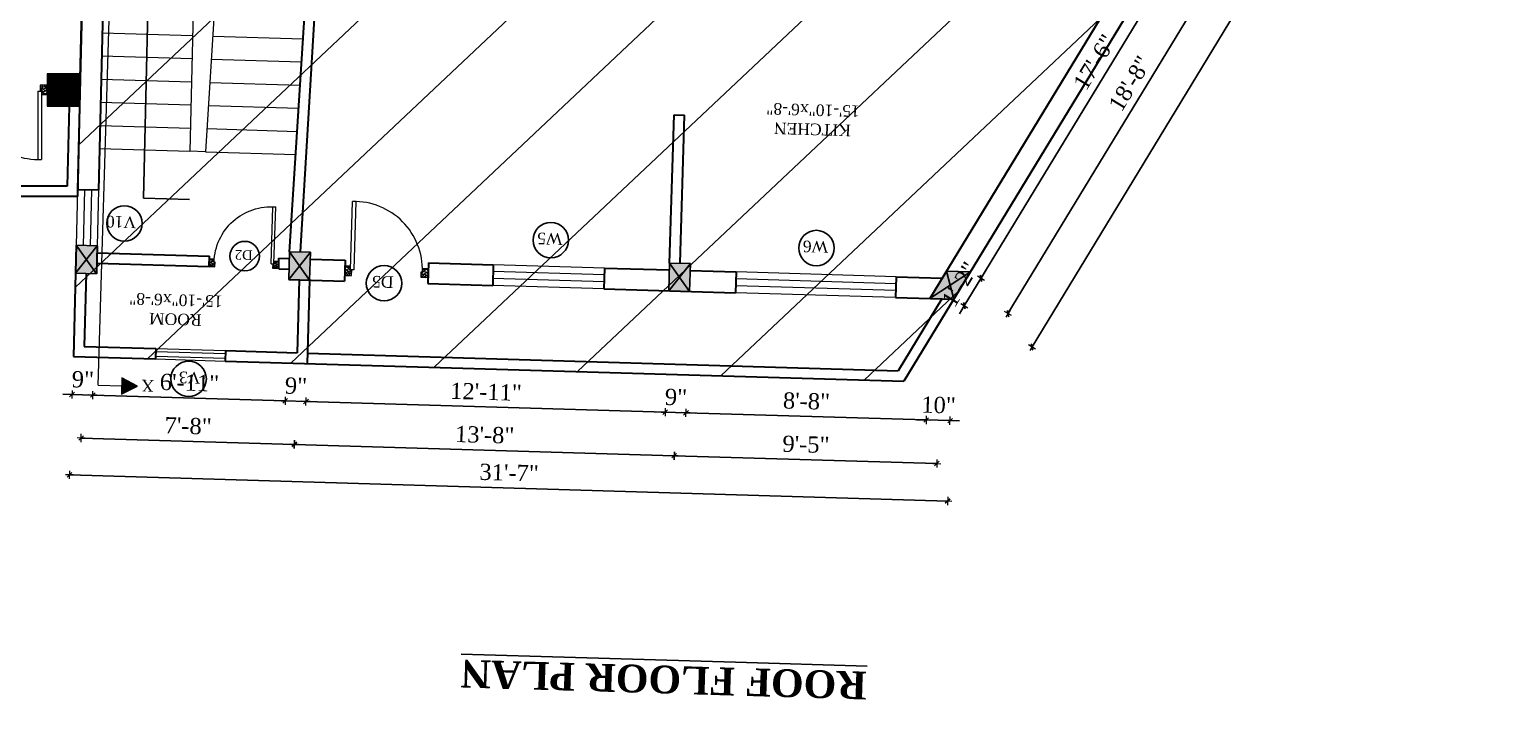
# Model space of a CAD drawing. Header units: inches. Extents: x 4069 to 291496, y -47643 to 12535.
# Drawn here: x 134144 to 134780, y -22723 to -22434 of the extents above; entities that cross this region are included whole.
import ezdxf

# ---------------------------------------------------------------- set-up
doc = ezdxf.new("R2010")
doc.units = ezdxf.units.IN
doc.header["$LTSCALE"] = 5
doc.header["$MEASUREMENT"] = 0
for name, color, linetype, lineweight in [('A-WALL', 7, 'Continuous', 9), ('Dimension', 7, 'Continuous', 18), ('DOOR', 62, 'Continuous', 0), ('Dw', 2, 'Continuous', 18), ('tefriş', 30, 'Continuous', 9)]:
    doc.layers.add(name, color=color, linetype=linetype, lineweight=lineweight)
doc.layers.add('dim line', color=7, linetype='Continuous', lineweight=15, true_color=0xfab2b2)
doc.layers.add('TEXT', color=6, linetype='Continuous')
doc.layers.add('WALL', color=7, linetype='Continuous')
doc.styles.add('ordinary', font='times.ttf')
doc.dimstyles.new('Copy of 96', dxfattribs={"dimtxt": 7, "dimasz": 4, "dimexe": 0.5, "dimexo": 0.5, "dimgap": 3, "dimtad": 1, "dimdec": 1, "dimzin": 11, "dimdsep": 46, "dimlunit": 4, "dimtxsty": 'ordinary', "dimblk": 'OBLIQUE', "dimcen": 0.09, "dimse1": 1, "dimse2": 1, "dimclrt": 6, "dimazin": 0, "dimtfac": 1, "dimtdec": 1, "dimtix": 1, "dimtmove": 2, "dimatfit": 3, "dimldrblk": 'leader', "dimfxl": 0.5, "dimfxlon": 1, "dimtolj": 1, "dimtzin": 0, "dimarcsym": 0})

# ---------------------------------------------------------------- blocks, each defined once
blk = doc.blocks.new('C1a')
at = {"color": 1, "ltscale": 5}
for p, q in [((18657.75, 4625.76), (18648.75, 4625.76)), ((18648.75, 4625.76), (18648.82, 4613.76)), ((18657.82, 4613.76), (18657.75, 4625.76)), ((18648.82, 4613.76), (18657.82, 4613.76))]:
    blk.add_line(p, q, dxfattribs=at)
blk = doc.blocks.new('c2a')
at = {"color": 1, "ltscale": 5}
for p, q in [((18091.63, 4625.76), (18084.82, 4613.76)), ((18101.98, 4625.76), (18091.63, 4625.76)), ((18095.17, 4613.76), (18101.98, 4625.76)), ((18084.82, 4613.76), (18095.17, 4613.76))]:
    blk.add_line(p, q, dxfattribs=at)
blk = doc.blocks.new('A$C27B36B59')
at = {"layer": 'DOOR'}
for p, q in [((0, 4), (0, 0)), ((2.5, 4), (0, 4)), ((0, 0), (3, 0)), ((2.5, 2.5), (2.5, 4)), ((3, 2.5), (2.5, 2.5)), ((3, 0), (3, 2.5))]:
    blk.add_line(p, q, dxfattribs=at)
for centre, radius, start, end in [((-1.4, -0.54), 4.75, 22.14107, 72.83803), ((1.34, 2.09), 1.64, 45.13802, 144.89476), ((2.21, 0.3), 2.49, 83.31492, 152.65798), ((0.13, 0.37), 2.05, 349.48753, 93.68048), ((1.96, -0.47), 2.01, 58.74475, 166.49498), ((-0.06, 0.32), 1.13, 343.54197, 86.94698), ((2.08, -0.4), 1.17, 38.28162, 160.15192)]:
    blk.add_arc(centre, radius, start, end, dxfattribs=at)
blk = doc.blocks.new('D2')
at = {"layer": 'DOOR'}
for p, q in [((74473.95, 24047.59), (74473.95, 24018.09)), ((74473.95, 24047.59), (74475.45, 24047.59)), ((74475.45, 24047.59), (74475.45, 24018.13))]:
    blk.add_line(p, q, dxfattribs=at)
blk.add_arc((74473.95, 24047.59), 29.5, 180, 272.9146, dxfattribs=at)
at = {"layer": 'DOOR', "xscale": -1, "rotation": 180}
blk.add_blockref('A$C27B36B59', (74441.95, 24050.09), dxfattribs=at)
at = {"layer": 'DOOR', "rotation": 180}
blk.add_blockref('A$C27B36B59', (74477.95, 24050.09), dxfattribs=at)
blk = doc.blocks.new('x-x')
at = {"ltscale": 5}
for points in [[(11364.03, -701.52), (11364.03, -694.51), (11357.15, -698.09)], [(11364.03, -1135.52), (11364.03, -1128.51), (11357.15, -1132.09)]]:
    blk.add_hatch(color=256, dxfattribs=at).paths.add_polyline_path(points)
for p, q in [((11364.03, -694.51), (11357.15, -698.09)), ((11357.15, -698.09), (11364.03, -701.52)), ((11364.03, -701.52), (11364.03, -694.51)), ((11374.13, -698.09), (11364.03, -698.09)), ((11374.13, -698.09), (11374.13, -1132.09)), ((11364.03, -1128.51), (11357.15, -1132.09)), ((11364.03, -1135.52), (11364.03, -1128.51)), ((11357.15, -1132.09), (11364.03, -1135.52)), ((11374.13, -1132.09), (11364.03, -1132.09))]:
    blk.add_line(p, q, dxfattribs=at)
at = {"layer": 'A-WALL', "color": 1, "ltscale": 5}
blk.add_line((11374.13, -1120.09), (11374.13, -1132.09), dxfattribs=at)
at = {"layer": 'TEXT', "style": 'ordinary'}
for p in [(11350.08, -700.97), (11350.08, -1134.1)]:
    blk.add_text('X', height=5, dxfattribs=at).set_placement(p)
blk = doc.blocks.new('oblique')
at = {"color": 0, "lineweight": -2}
blk.add_line((0.25, 0.25), (-0.25, -0.25), dxfattribs=at)
at = {"layer": 'dim line', "lineweight": 9}
for p, q in [((-0.4375, 0), (0.4375, 0)), ((0, 0.4375), (0, -0.4375))]:
    blk.add_line(p, q, dxfattribs=at)
blk = doc.blocks.new('*D3654')
at = {"layer": 'A-WALL', "color": 0, "lineweight": -2, "ltscale": 50, "transparency": 16777216}
blk.add_line((134664.26, -22361.67), (134554.93, -22541.49), dxfattribs=at)
at = {"layer": 'Defpoints', "color": 0, "ltscale": 50, "transparency": 16777216}
for p in [(134659.69, -22358.9), (134550.37, -22538.72), (134554.93, -22541.49)]:
    blk.add_point(p, dxfattribs=at)
at = {"layer": 'A-WALL', "color": 0, "lineweight": -2, "ltscale": 50, "transparency": 16777216, "xscale": 4, "yscale": 4, "zscale": 4}
for p, rotation in [((134664.26, -22361.67), 58.70147092371825), ((134554.93, -22541.49), 238.7014709237183)]:
    blk.add_blockref('oblique', p, dxfattribs=dict(at, rotation=rotation))
at = {"layer": 'A-WALL', "color": 6, "ltscale": 50, "transparency": 16777216, "insert": (134603.98, -22448.17), "char_height": 7, "attachment_point": 5, "rotation": 58.70147, "style": 'ordinary'}
blk.add_mtext('\\A1;17\'-6"', dxfattribs=at)
blk = doc.blocks.new('_OBLIQUE')
at = {"color": 0, "linetype": 'ByBlock'}
blk.add_line((-0.5, -0.5), (0.5, 0.5), dxfattribs=at)
blk = doc.blocks.new('leader')
at = {"layer": 'Dimension'}
for p, q in [((0, -4.33), (0, 4.33)), ((-4.42, 0), (4.42, 0))]:
    blk.add_line(p, q, dxfattribs=at)
blk = doc.blocks.new('*D3655')
at = {"layer": 'A-WALL', "color": 0, "lineweight": -2, "ltscale": 50, "transparency": 16777216}
for p, q in [((134554.93, -22541.49), (134547.76, -22553.28)), ((134554.93, -22541.49), (134557.01, -22538.07)), ((134547.76, -22553.28), (134545.69, -22556.7))]:
    blk.add_line(p, q, dxfattribs=at)
at = {"layer": 'Defpoints', "color": 0, "ltscale": 50, "transparency": 16777216}
for p in [(134550.37, -22538.72), (134543.2, -22550.51), (134547.76, -22553.28)]:
    blk.add_point(p, dxfattribs=at)
at = {"layer": 'A-WALL', "color": 0, "lineweight": -2, "ltscale": 50, "transparency": 16777216, "xscale": 4, "yscale": 4, "zscale": 4}
for p, rotation in [((134554.93, -22541.49), 238.7014709237183), ((134547.76, -22553.28), 58.70147092371821)]:
    blk.add_blockref('oblique', p, dxfattribs=dict(at, rotation=rotation))
at = {"layer": 'A-WALL', "color": 6, "ltscale": 50, "transparency": 16777216, "insert": (134545.79, -22544.01), "char_height": 7, "attachment_point": 5, "rotation": 58.70147, "style": 'ordinary'}
blk.add_mtext('\\A1;1\'-2"', dxfattribs=at)
blk = doc.blocks.new('*D3656')
at = {"layer": 'A-WALL', "color": 0, "lineweight": -2, "ltscale": 50, "transparency": 16777216}
blk.add_line((134566.57, -22556.64), (134683.06, -22365.03), dxfattribs=at)
at = {"layer": 'Defpoints', "color": 0, "ltscale": 50, "transparency": 16777216}
for p in [(134663.28, -22353), (134683.06, -22365.03), (134546.78, -22544.61)]:
    blk.add_point(p, dxfattribs=at)
at = {"layer": 'A-WALL', "color": 0, "lineweight": -2, "ltscale": 50, "transparency": 16777216, "xscale": 4, "yscale": 4, "zscale": 4}
for p, rotation in [((134683.06, -22365.03), 58.701470922782), ((134566.57, -22556.64), 238.701470922782)]:
    blk.add_blockref('oblique', p, dxfattribs=dict(at, rotation=rotation))
at = {"layer": 'A-WALL', "color": 6, "ltscale": 50, "transparency": 16777216, "insert": (134619.21, -22457.43), "char_height": 7, "attachment_point": 5, "rotation": 58.70147, "style": 'ordinary'}
blk.add_mtext('\\A1;18\'-8"', dxfattribs=at)
blk = doc.blocks.new('*D3658')
at = {"layer": 'A-WALL', "color": 0, "lineweight": -2, "ltscale": 50, "transparency": 16777216}
blk.add_line((134778.9, -22238.92), (134576.97, -22571.04), dxfattribs=at)
at = {"layer": 'Defpoints', "color": 0, "ltscale": 50, "transparency": 16777216}
for p in [(134745.12, -22218.39), (134543.2, -22550.51), (134576.97, -22571.04)]:
    blk.add_point(p, dxfattribs=at)
at = {"layer": 'A-WALL', "color": 0, "lineweight": -2, "ltscale": 50, "transparency": 16777216, "xscale": 4, "yscale": 4, "zscale": 4}
for p, rotation in [((134778.9, -22238.92), 58.70147092277318), ((134576.97, -22571.04), 238.7014709227732)]:
    blk.add_blockref('oblique', p, dxfattribs=dict(at, rotation=rotation))
at = {"layer": 'A-WALL', "color": 6, "ltscale": 50, "transparency": 16777216, "insert": (134672.33, -22401.57), "char_height": 7, "attachment_point": 5, "rotation": 58.70147, "style": 'ordinary'}
blk.add_mtext('\\A1;32\'-5"', dxfattribs=at)
blk = doc.blocks.new('*D3659')
at = {"layer": 'A-WALL', "color": 0, "lineweight": -2, "ltscale": 50, "transparency": 16777216}
for p, q in [((134531.29, -22602.55), (134527.29, -22602.43)), ((134541.64, -22602.86), (134531.29, -22602.55)), ((134541.64, -22602.86), (134545.63, -22602.98))]:
    blk.add_line(p, q, dxfattribs=at)
at = {"layer": 'Defpoints', "color": 0, "ltscale": 50, "transparency": 16777216}
for p in [(134532.85, -22550.2), (134543.2, -22550.51), (134531.29, -22602.55)]:
    blk.add_point(p, dxfattribs=at)
at = {"layer": 'A-WALL', "color": 0, "lineweight": -2, "ltscale": 50, "transparency": 16777216, "xscale": 4, "yscale": 4, "zscale": 4}
for p, rotation in [((134531.29, -22602.55), 358.2899854285528), ((134541.64, -22602.86), 178.2899854285528)]:
    blk.add_blockref('oblique', p, dxfattribs=dict(at, rotation=rotation))
at = {"layer": 'A-WALL', "color": 6, "ltscale": 50, "transparency": 16777216, "insert": (134536.66, -22596.14), "char_height": 7, "attachment_point": 5, "rotation": 358.28999, "style": 'ordinary'}
blk.add_mtext('\\A1;10"', dxfattribs=at)
blk = doc.blocks.new('*D3660')
at = {"layer": 'A-WALL', "color": 0, "lineweight": -2, "ltscale": 50, "transparency": 16777216}
blk.add_line((134531.29, -22602.55), (134427.69, -22599.45), dxfattribs=at)
at = {"layer": 'Defpoints', "color": 0, "ltscale": 50, "transparency": 16777216}
for p in [(134429.25, -22547.11), (134532.85, -22550.2), (134427.69, -22599.45)]:
    blk.add_point(p, dxfattribs=at)
at = {"layer": 'A-WALL', "color": 0, "lineweight": -2, "ltscale": 50, "transparency": 16777216, "xscale": 4, "yscale": 4, "zscale": 4}
for p, rotation in [((134427.69, -22599.45), 178.2899854285127), ((134531.29, -22602.55), 358.2899854285127)]:
    blk.add_blockref('oblique', p, dxfattribs=dict(at, rotation=rotation))
at = {"layer": 'A-WALL', "color": 6, "ltscale": 50, "transparency": 16777216, "insert": (134479.68, -22594.44), "char_height": 7, "attachment_point": 5, "rotation": 358.28999, "style": 'ordinary'}
blk.add_mtext('\\A1;8\'-8"', dxfattribs=at)
blk = doc.blocks.new('*D3661')
at = {"layer": 'A-WALL', "color": 0, "lineweight": -2, "ltscale": 50, "transparency": 16777216}
for p, q in [((134418.69, -22599.19), (134414.69, -22599.07)), ((134427.69, -22599.45), (134418.69, -22599.19)), ((134427.69, -22599.45), (134431.69, -22599.57))]:
    blk.add_line(p, q, dxfattribs=at)
at = {"layer": 'Defpoints', "color": 0, "ltscale": 50, "transparency": 16777216}
for p in [(134420.25, -22546.84), (134429.25, -22547.11), (134418.69, -22599.19)]:
    blk.add_point(p, dxfattribs=at)
at = {"layer": 'A-WALL', "color": 0, "lineweight": -2, "ltscale": 50, "transparency": 16777216, "xscale": 4, "yscale": 4, "zscale": 4}
for p, rotation in [((134418.69, -22599.19), 358.2899854285127), ((134427.69, -22599.45), 178.2899854285127)]:
    blk.add_blockref('oblique', p, dxfattribs=dict(at, rotation=rotation))
at = {"layer": 'A-WALL', "color": 6, "ltscale": 50, "transparency": 16777216, "insert": (134423.39, -22592.75), "char_height": 7, "attachment_point": 5, "rotation": 358.28999, "style": 'ordinary'}
blk.add_mtext('\\A1;9"', dxfattribs=at)
blk = doc.blocks.new('*D3662')
at = {"layer": 'A-WALL', "color": 0, "lineweight": -2, "ltscale": 50, "transparency": 16777216}
blk.add_line((134418.69, -22599.19), (134263.76, -22594.56), dxfattribs=at)
at = {"layer": 'Defpoints', "color": 0, "ltscale": 50, "transparency": 16777216}
for p in [(134265.32, -22542.21), (134420.25, -22546.84), (134263.76, -22594.56)]:
    blk.add_point(p, dxfattribs=at)
at = {"layer": 'A-WALL', "color": 0, "lineweight": -2, "ltscale": 50, "transparency": 16777216, "xscale": 4, "yscale": 4, "zscale": 4}
for p, rotation in [((134263.76, -22594.56), 178.2899854285127), ((134418.69, -22599.19), 358.2899854285127)]:
    blk.add_blockref('oblique', p, dxfattribs=dict(at, rotation=rotation))
at = {"layer": 'A-WALL', "color": 6, "ltscale": 50, "transparency": 16777216, "insert": (134341.42, -22590.38), "char_height": 7, "attachment_point": 5, "rotation": 358.28999, "style": 'ordinary'}
blk.add_mtext('\\A1;12\'-11"', dxfattribs=at)
blk = doc.blocks.new('*D3663')
at = {"layer": 'A-WALL', "color": 0, "lineweight": -2, "ltscale": 50, "transparency": 16777216}
for p, q in [((134254.76, -22594.29), (134250.77, -22594.17)), ((134263.76, -22594.56), (134254.76, -22594.29)), ((134263.76, -22594.56), (134267.76, -22594.68))]:
    blk.add_line(p, q, dxfattribs=at)
at = {"layer": 'Defpoints', "color": 0, "ltscale": 50, "transparency": 16777216}
for p in [(134256.33, -22541.94), (134265.32, -22542.21), (134254.76, -22594.29)]:
    blk.add_point(p, dxfattribs=at)
at = {"layer": 'A-WALL', "color": 0, "lineweight": -2, "ltscale": 50, "transparency": 16777216, "xscale": 4, "yscale": 4, "zscale": 4}
for p, rotation in [((134254.76, -22594.29), 358.2899854285127), ((134263.76, -22594.56), 178.2899854285127)]:
    blk.add_blockref('oblique', p, dxfattribs=dict(at, rotation=rotation))
at = {"layer": 'A-WALL', "color": 6, "ltscale": 50, "transparency": 16777216, "insert": (134259.46, -22587.86), "char_height": 7, "attachment_point": 5, "rotation": 358.28999, "style": 'ordinary'}
blk.add_mtext('\\A1;9"', dxfattribs=at)
blk = doc.blocks.new('*D3664')
at = {"layer": 'A-WALL', "color": 0, "lineweight": -2, "ltscale": 50, "transparency": 16777216}
blk.add_line((134254.76, -22594.29), (134171.8, -22591.82), dxfattribs=at)
at = {"layer": 'Defpoints', "color": 0, "ltscale": 50, "transparency": 16777216}
for p in [(134173.36, -22539.47), (134256.33, -22541.94), (134171.8, -22591.82)]:
    blk.add_point(p, dxfattribs=at)
at = {"layer": 'A-WALL', "color": 0, "lineweight": -2, "ltscale": 50, "transparency": 16777216, "xscale": 4, "yscale": 4, "zscale": 4}
for p, rotation in [((134171.8, -22591.82), 178.2899854285127), ((134254.76, -22594.29), 358.2899854285127)]:
    blk.add_blockref('oblique', p, dxfattribs=dict(at, rotation=rotation))
at = {"layer": 'A-WALL', "color": 6, "ltscale": 50, "transparency": 16777216, "insert": (134213.48, -22586.5), "char_height": 7, "attachment_point": 5, "rotation": 358.28999, "style": 'ordinary'}
blk.add_mtext('\\A1;6\'-11"', dxfattribs=at)
blk = doc.blocks.new('*D3665')
at = {"layer": 'A-WALL', "color": 0, "lineweight": -2, "ltscale": 50, "transparency": 16777216}
for p, q in [((134162.81, -22591.55), (134158.81, -22591.43)), ((134171.8, -22591.82), (134162.81, -22591.55)), ((134171.8, -22591.82), (134175.8, -22591.94))]:
    blk.add_line(p, q, dxfattribs=at)
at = {"layer": 'Defpoints', "color": 0, "ltscale": 50, "transparency": 16777216}
for p in [(134164.37, -22539.2), (134173.36, -22539.47), (134162.81, -22591.55)]:
    blk.add_point(p, dxfattribs=at)
at = {"layer": 'A-WALL', "color": 0, "lineweight": -2, "ltscale": 50, "transparency": 16777216, "xscale": 4, "yscale": 4, "zscale": 4}
for p, rotation in [((134162.81, -22591.55), 358.2899854285127), ((134171.8, -22591.82), 178.2899854285127)]:
    blk.add_blockref('oblique', p, dxfattribs=dict(at, rotation=rotation))
at = {"layer": 'A-WALL', "color": 6, "ltscale": 50, "transparency": 16777216, "insert": (134167.5, -22585.11), "char_height": 7, "attachment_point": 5, "rotation": 358.28999, "style": 'ordinary'}
blk.add_mtext('\\A1;9"', dxfattribs=at)
blk = doc.blocks.new('*D3666')
at = {"layer": 'A-WALL', "color": 0, "lineweight": -2, "ltscale": 50, "transparency": 16777216}
blk.add_line((134166.75, -22610.35), (134258.7, -22613.09), dxfattribs=at)
at = {"layer": 'Defpoints', "color": 0, "ltscale": 50, "transparency": 16777216}
for p in [(134168.87, -22539.33), (134260.83, -22542.08), (134258.7, -22613.09)]:
    blk.add_point(p, dxfattribs=at)
at = {"layer": 'A-WALL', "color": 0, "lineweight": -2, "ltscale": 50, "transparency": 16777216, "xscale": 4, "yscale": 4, "zscale": 4}
for p, rotation in [((134166.75, -22610.35), 178.289985428504), ((134258.7, -22613.09), 358.289985428504)]:
    blk.add_blockref('oblique', p, dxfattribs=dict(at, rotation=rotation))
at = {"layer": 'A-WALL', "color": 6, "ltscale": 50, "transparency": 16777216, "insert": (134212.92, -22605.15), "char_height": 7, "attachment_point": 5, "rotation": 358.28999, "style": 'ordinary'}
blk.add_mtext('\\A1;7\'-8"', dxfattribs=at)
blk = doc.blocks.new('*D3667')
at = {"layer": 'A-WALL', "color": 0, "lineweight": -2, "ltscale": 50, "transparency": 16777216}
blk.add_line((134258.7, -22613.09), (134422.63, -22617.99), dxfattribs=at)
at = {"layer": 'Defpoints', "color": 0, "ltscale": 50, "transparency": 16777216}
for p in [(134260.83, -22542.08), (134424.75, -22546.97), (134422.63, -22617.99)]:
    blk.add_point(p, dxfattribs=at)
at = {"layer": 'A-WALL', "color": 0, "lineweight": -2, "ltscale": 50, "transparency": 16777216, "xscale": 4, "yscale": 4, "zscale": 4}
for p, rotation in [((134258.7, -22613.09), 178.2899854285127), ((134422.63, -22617.99), 358.2899854285127)]:
    blk.add_blockref('oblique', p, dxfattribs=dict(at, rotation=rotation))
at = {"layer": 'A-WALL', "color": 6, "ltscale": 50, "transparency": 16777216, "insert": (134340.86, -22608.98), "char_height": 7, "attachment_point": 5, "rotation": 358.28999, "style": 'ordinary'}
blk.add_mtext('\\A1;13\'-8"', dxfattribs=at)
blk = doc.blocks.new('*D3668')
at = {"layer": 'A-WALL', "color": 0, "lineweight": -2, "ltscale": 50, "transparency": 16777216}
blk.add_line((134422.63, -22617.99), (134535.91, -22621.37), dxfattribs=at)
at = {"layer": 'Defpoints', "color": 0, "ltscale": 50, "transparency": 16777216}
for p in [(134424.75, -22546.97), (134538.03, -22550.35), (134535.91, -22621.37)]:
    blk.add_point(p, dxfattribs=at)
at = {"layer": 'A-WALL', "color": 0, "lineweight": -2, "ltscale": 50, "transparency": 16777216, "xscale": 4, "yscale": 4, "zscale": 4}
for p, rotation in [((134422.63, -22617.99), 178.2899854285127), ((134535.91, -22621.37), 358.2899854285127)]:
    blk.add_blockref('oblique', p, dxfattribs=dict(at, rotation=rotation))
at = {"layer": 'A-WALL', "color": 6, "ltscale": 50, "transparency": 16777216, "insert": (134479.47, -22613.11), "char_height": 7, "attachment_point": 5, "rotation": 358.28999, "style": 'ordinary'}
blk.add_mtext('\\A1;9\'-5"', dxfattribs=at)
blk = doc.blocks.new('*D3669')
at = {"layer": 'A-WALL', "color": 0, "lineweight": -2, "ltscale": 50, "transparency": 16777216}
blk.add_line((134540.6, -22637.53), (134161.77, -22626.23), dxfattribs=at)
at = {"layer": 'Defpoints', "color": 0, "ltscale": 50, "transparency": 16777216}
for p in [(134164.37, -22539.2), (134543.2, -22550.51), (134161.77, -22626.23)]:
    blk.add_point(p, dxfattribs=at)
at = {"layer": 'A-WALL', "color": 0, "lineweight": -2, "ltscale": 50, "transparency": 16777216, "xscale": 4, "yscale": 4, "zscale": 4}
for p, rotation in [((134161.77, -22626.23), 178.2899854285127), ((134540.6, -22637.53), 358.2899854285127)]:
    blk.add_blockref('oblique', p, dxfattribs=dict(at, rotation=rotation))
at = {"layer": 'A-WALL', "color": 6, "ltscale": 50, "transparency": 16777216, "insert": (134351.38, -22625.31), "char_height": 7, "attachment_point": 5, "rotation": 358.28999, "style": 'ordinary'}
blk.add_mtext('\\A1;31\'-7"', dxfattribs=at)

msp = doc.modelspace()

# ---------------------------------------------------------------- hatches: boundary and pattern name
at = {"layer": 'A-WALL', "ltscale": 5}
h = msp.add_hatch(dxfattribs=at)
h.set_pattern_fill('ANSI31', color=256, angle=180)
h.set_pattern_definition([(225, (158588.15317, -20814.4395), (0.08838834765, -0.08838834765), [])])
h.paths.add_polyline_path([(134166.07515, -22453.16064), (134152.07515, -22453.16064), (134152.07515, -22467.16064), (134166.07515, -22467.16064)])
at = {"layer": 'WALL', "linetype": 'ByBlock', "ltscale": 5, "true_color": 0xf8991e}
h = msp.add_hatch(dxfattribs=at)
h.set_pattern_fill('ANSI31', color=30, scale=350, angle=178.28998543)
h.set_pattern_definition([(223.29, (142029.212, -25714.81), (29.99899, -31.8453), [])])
h.paths.add_polyline_path([(134766.62748, -22183.0114), (134521.69265, -22585.88173), (134163.4043, -22575.1853), (134173.22914, -22165.29594)])
h = msp.add_hatch(color=30, dxfattribs=at)
h.dxf.hatch_style = 1
h.paths.add_polyline_path([(134164.65223, -22527.20117), (134169.00815, -22533.33388), (134173.64839, -22527.46974)])
h.paths.add_polyline_path([(134164.65223, -22527.20117), (134164.36791, -22539.19802), (134169.00815, -22533.33388)])
h.paths.add_polyline_path([(134164.36791, -22539.19802), (134173.36407, -22539.4666), (134169.00815, -22533.33388)])
h.paths.add_polyline_path([(134169.00815, -22533.33388), (134173.36407, -22539.4666), (134173.64839, -22527.46974)])
h = msp.add_hatch(color=30, dxfattribs=at)
h.dxf.hatch_style = 1
h.paths.add_polyline_path([(134261.00406, -22536.08035), (134265.68111, -22530.21731), (134256.68511, -22529.94874)])
h.paths.add_polyline_path([(134256.68511, -22529.94874), (134256.32702, -22541.94339), (134261.00406, -22536.08035)])
h.paths.add_polyline_path([(134261.00406, -22536.08035), (134256.32702, -22541.94339), (134265.32301, -22542.21196)])
h.paths.add_polyline_path([(134265.32301, -22542.21196), (134265.68111, -22530.21731), (134261.00406, -22536.08035)])
h = msp.add_hatch(color=30, dxfattribs=at)
h.dxf.hatch_style = 1
h.paths.add_polyline_path([(134424.93103, -22540.97427), (134429.60807, -22535.11122), (134420.61208, -22534.84265)])
h.paths.add_polyline_path([(134420.61208, -22534.84265), (134420.25399, -22546.83731), (134424.93103, -22540.97427)])
h.paths.add_polyline_path([(134424.93103, -22540.97427), (134420.25399, -22546.83731), (134429.24998, -22547.10588)])
h.paths.add_polyline_path([(134429.24998, -22547.10588), (134429.60807, -22535.11122), (134424.93103, -22540.97427)])
h = msp.add_hatch(color=30, dxfattribs=at)
h.dxf.hatch_style = 1
h.paths.add_polyline_path([(134541.61101, -22544.45766), (134540.0229, -22538.40758), (134532.85408, -22550.1989)])
h.paths.add_polyline_path([(134541.61101, -22544.45766), (134532.85408, -22550.1989), (134543.19912, -22550.50775)])
h.paths.add_polyline_path([(134543.19912, -22550.50775), (134550.36795, -22538.71642), (134541.61101, -22544.45766)])
h.paths.add_polyline_path([(134541.61101, -22544.45766), (134550.36795, -22538.71642), (134540.0229, -22538.40758)])

# ---------------------------------------------------------------- linework, layer by layer
at = {"color": 1, "ltscale": 5}
for p, q in [((134259.64438, -22478.01399), (134259.97879, -22478.03521)), ((134173.64839, -22527.46974), (134164.36791, -22539.19802)), ((134164.65223, -22527.20117), (134173.36407, -22539.4666)), ((134265.68111, -22530.21731), (134256.32702, -22541.94339)), ((134256.68511, -22529.94874), (134265.32301, -22542.21196)), ((134429.60807, -22535.11122), (134420.25399, -22546.83731)), ((134420.61208, -22534.84265), (134429.24998, -22547.10588)), ((134550.36795, -22538.71642), (134532.85408, -22550.1989)), ((134543.19912, -22550.50775), (134540.0229, -22538.40758))]:
    msp.add_line(p, q, dxfattribs=at)
at = {"layer": 'A-WALL', "lineweight": 30}
for p, q in [((134766.62748, -22183.0114), (134521.69265, -22585.88173)), ((134170.65581, -22273.87831), (134165.22086, -22503.20745)), ((134166.07515, -22467.16064), (134167.9927, -22386.24908)), ((134176.7285, -22397.50377), (134174.21702, -22503.47602)), ((134256.68511, -22529.94874), (134264.16086, -22412.11935)), ((134261.36563, -22530.08847), (134268.47634, -22412.24818)), ((134614.99685, -22415.08995), (134532.85408, -22550.1989)), ((134161.57388, -22467.16064), (134160.75626, -22501.66064)), ((134166.07515, -22467.16064), (134165.15087, -22506.16064)), ((134420.61208, -22534.84265), (134422.5219, -22470.87116)), ((134422.5219, -22470.87116), (134427.0199, -22471.00544)), ((134425.11007, -22534.97694), (134427.0199, -22471.00544)), ((134160.75626, -22501.66064), (134079.68888, -22501.66064)), ((134174.21702, -22503.47602), (134165.22086, -22503.20745)), ((134165.15087, -22506.16064), (134084.18888, -22506.16064)), ((134164.65223, -22527.20117), (134163.51496, -22575.1886)), ((134173.64839, -22527.46974), (134173.36407, -22539.4666)), ((134173.57731, -22530.46895), (134222.11216, -22531.91793)), ((134173.47069, -22534.96778), (134221.97787, -22536.41592)), ((134221.97787, -22536.41592), (134222.11216, -22531.91793)), ((134251.96331, -22537.31111), (134252.0976, -22532.81312)), ((134251.96331, -22537.31111), (134256.46131, -22537.4454)), ((134252.0976, -22532.81312), (134256.59559, -22532.9474)), ((134265.59158, -22533.21597), (134280.5849, -22533.66359)), ((134280.5849, -22533.66359), (134280.31633, -22542.65958)), ((134316.56887, -22534.73786), (134316.3003, -22543.73385)), ((134316.56887, -22534.73786), (134344.5564, -22535.57341)), ((134344.5564, -22535.57341), (134344.28783, -22544.5694)), ((134392.53502, -22537.00577), (134392.26646, -22546.00176)), ((134392.53502, -22537.00577), (134420.52256, -22537.84132)), ((134168.86599, -22539.33231), (134168.11966, -22570.82406)), ((134256.32702, -22541.94339), (134280.31633, -22542.65958)), ((134260.82502, -22542.07768), (134259.88503, -22573.56365)), ((134265.32301, -22542.21196), (134264.24874, -22578.19593)), ((134316.3003, -22543.73385), (134344.28783, -22544.5694)), ((134429.51855, -22538.10989), (134449.38998, -22538.70313)), ((134449.38998, -22538.70313), (134449.12142, -22547.69913)), ((134518.35926, -22540.76216), (134518.09069, -22549.75815)), ((134518.35926, -22540.76216), (134538.23069, -22541.35541)), ((134392.26646, -22546.00176), (134449.12142, -22547.69913)), ((134518.09069, -22549.75815), (134543.19912, -22550.50775)), ((134538.0266, -22550.35332), (134519.20844, -22581.30556)), ((134163.51496, -22575.1886), (134198.87474, -22576.24424)), ((134168.11966, -22570.82406), (134199.00902, -22571.74624)), ((134199.00902, -22571.74624), (134198.87474, -22576.24424)), ((134228.99566, -22572.64147), (134228.86138, -22577.13947)), ((134228.99566, -22572.64147), (134259.88503, -22573.56365)), ((134264.38302, -22573.69793), (134519.20844, -22581.30556)), ((134228.86138, -22577.13947), (134521.69265, -22585.88173))]:
    msp.add_line(p, q, dxfattribs=at)
at = {"layer": 'A-WALL', "ltscale": 5}
msp.add_lwpolyline([(134166.07515, -22453.16064), (134152.07515, -22453.16064), (134152.07515, -22467.16064), (134166.07515, -22467.16064)], close=True, dxfattribs=at)
at = {"layer": 'Dw', "color": 3}
for p, q in [((134165.22021, -22503.23512), (134164.65157, -22527.22884)), ((134168.21936, -22503.3062), (134167.65073, -22527.29991)), ((134171.21852, -22503.37727), (134170.64989, -22527.37099)), ((134174.21702, -22503.47602), (134173.64839, -22527.46974)), ((134392.53502, -22537.00577), (134344.5564, -22535.57341)), ((134392.35598, -22543.0031), (134344.37736, -22541.57073)), ((134392.4455, -22540.00444), (134344.46688, -22538.57207)), ((134518.26973, -22543.76082), (134449.30046, -22541.7018)), ((134518.35926, -22540.76216), (134449.38998, -22538.70313)), ((134392.26646, -22546.00176), (134344.28783, -22544.5694)), ((134518.09069, -22549.75815), (134449.12142, -22547.69913)), ((134518.18021, -22546.75949), (134449.21094, -22544.70046)), ((134198.91204, -22574.9948), (134228.89868, -22575.89002)), ((134198.97172, -22572.99569), (134228.95836, -22573.89091)), ((134199.00902, -22571.74624), (134228.99566, -22572.64147)), ((134198.87474, -22576.24424), (134228.86138, -22577.13947))]:
    msp.add_line(p, q, dxfattribs=at)
at = {"layer": 'tefriş', "ltscale": 5}
for p, q in [((134215.04774, -22426.65956), (134213.62613, -22486.64461)), ((134224.16456, -22426.93249), (134220.36334, -22486.84574)), ((134175.82818, -22435.49277), (134214.81081, -22436.65656)), ((134223.52747, -22436.9741), (134262.5101, -22438.13789)), ((134175.59126, -22445.48977), (134214.57389, -22446.65357)), ((134222.89749, -22446.90358), (134261.88012, -22448.06737)), ((134175.35429, -22455.48866), (134214.33692, -22456.65246)), ((134222.26181, -22456.92275), (134261.24445, -22458.08655)), ((134175.11742, -22465.48378), (134214.10005, -22466.64757)), ((134221.62899, -22466.89708), (134260.61162, -22468.06088)), ((134174.88049, -22475.48078), (134213.86312, -22476.64458)), ((134220.99616, -22476.87141), (134259.97879, -22478.03521)), ((134174.6435, -22485.48081), (134213.62613, -22486.64461)), ((134220.36334, -22486.84574), (134213.62613, -22486.64461)), ((134220.36334, -22486.84574), (134259.34597, -22488.00954))]:
    msp.add_line(p, q, dxfattribs=at)
at = {"layer": 'TEXT'}
for centre, radius in [((134185.4138, -22517.7427), 7.64038), ((134369.36436, -22524.9602), 7.64038), ((134483.96366, -22528.38147), 7.64038), ((134237.31481, -22531.86053), 6.36673), ((134297.41165, -22543.58975), 7.64038), ((134213.11973, -22584.83354), 7.64038)]:
    msp.add_circle(centre, radius, dxfattribs=at)
at = {"layer": 'WALL', "color": 2, "linetype": 'ByBlock', "ltscale": 5}
for p in [(134195.72967, -22413.73031), (134213.44234, -22507.4833)]:
    msp.add_line(p, (134193.64117, -22506.89215), dxfattribs=at)
for points in [[(134173.36407, -22539.4666), (134173.64839, -22527.46974), (134164.65223, -22527.20117), (134164.36791, -22539.19802)], [(134265.68111, -22530.21731), (134256.68511, -22529.94874), (134256.32702, -22541.94339), (134265.32301, -22542.21196)], [(134429.60807, -22535.11122), (134420.61208, -22534.84265), (134420.25399, -22546.83731), (134429.24998, -22547.10588)], [(134550.36795, -22538.71642), (134540.0229, -22538.40758), (134532.85408, -22550.1989), (134543.19912, -22550.50775)]]:
    msp.add_lwpolyline(points, close=True, dxfattribs=at)

# ---------------------------------------------------------------- block references
at = {"layer": 'A-WALL', "color": 1, "rotation": 178.2899854285037}
msp.add_blockref('x-x', (145522.37123, -23624.70606), dxfattribs=at)
at = {"layer": 'WALL', "color": 2, "linetype": 'ByBlock'}
msp.add_blockref('D2', (59674.12392, -46508.24856), dxfattribs=at)
at = {"layer": 'WALL', "color": 2, "linetype": 'ByBlock', "xscale": -0.8332999999984169, "yscale": 0.8333000000002357, "zscale": 0.8333, "rotation": 178.2899854285038}
msp.add_blockref('D2', (72815.1662, -653.29438), dxfattribs=at)
at = {"layer": 'WALL', "color": 2, "linetype": 'ByBlock', "rotation": 178.2899854285037}
msp.add_blockref('D2', (209442.85169, -723.27636), dxfattribs=at)
at = {"layer": 'WALL', "color": 2, "linetype": 'ByBlock', "ltscale": 5, "rotation": 178.2899854285037}
for name, p in [('C1a', (152951.84134, -18472.26381)), ('c2a', (152764.81224, -18466.6802))]:
    msp.add_blockref(name, p, dxfattribs=at)

# ---------------------------------------------------------------- texts
at = {"layer": 'TEXT', "style": 'ordinary'}
for s, height, rotation, p in [('V10', 5, 178.29037351, (134190.53599, -22514.83014)), ('W5', 5, 178.29037351, (134374.48655, -22522.04763)), ('D2', 4.1665, 178.28959735, (134240.80435, -22529.41029)), ('W6', 5, 178.29037351, (134489.08585, -22525.46891)), ('D5', 5, 178.28959735, (134301.59926, -22540.64934)), ('V3', 5, 178.29037351, (134218.24192, -22581.92098))]:
    msp.add_text(s, height=height, rotation=rotation, dxfattribs=at).set_placement(p)
at = {"layer": 'TEXT', "char_height": 5, "attachment_point": 8, "rotation": 178.28959735, "style": 'ordinary'}
for s, insert in [('KITCHEN\\P15\'-10"x6\'-8"', (134482.56989, -22466.2657)), ('ROOM\\P15\'-10"x6\'-8"', (134207.71097, -22548.25109))]:
    msp.add_mtext_dynamic_manual_height_columns(s, width=101.5687276, gutter_width=1720.71691, heights=[0], dxfattribs=dict(at, insert=insert))
at = {"layer": 'TEXT', "insert": (134418.24932, -22708.39026), "char_height": 12, "width": 219.8150831, "attachment_point": 8, "rotation": 178.28959735, "style": 'ordinary'}
msp.add_mtext('{\\fTimes New Roman|b1|i0|c0|p18;\\LROOF FLOOR PLAN}', dxfattribs=at)

# ---------------------------------------------------------------- dimensions: what is measured, and where the dimension line sits
at = {"layer": 'A-WALL', "ltscale": 50}
for p1, p2, distance, picture, middle in [((134745.12101, -22218.38538), (134543.19912, -22550.50775), 39.52759, '*D3658', (134672.32948, -22401.57284)), ((134546.78354, -22544.61208), (134663.27693, -22353.00302), -23.15088, '*D3656', (134619.2062, -22457.42618)), ((134168.86599, -22539.33231), (134260.82502, -22542.07768), -71.04877, '*D3666', (134212.92142, -22605.1544)), ((134543.19912, -22550.50775), (134532.85408, -22550.1989), 52.37244, '*D3659', (134536.65953, -22596.1448))]:
    dim = msp.add_aligned_dim(p1=p1, p2=p2, distance=distance, dimstyle='Copy of 96', override={"dimdec": 0, "dimblk": 'oblique', "dimtdec": 0, "dimarcsym": 1}, dxfattribs=at)
    dim.commit()
    dim.dimension.update_dxf_attribs({"geometry": picture, "text_midpoint": middle})
for base, p1, p2, angle, picture, middle in [((134554.93247, -22541.49153), (134659.69252, -22358.89869), (134550.36795, -22538.71642), 58.70147092, '*D3654', (134603.98032, -22448.16923)), ((134547.76365, -22553.28286), (134550.36795, -22538.71642), (134543.19912, -22550.50775), 58.70147092, '*D3655', (134545.79399, -22544.01046)), ((134162.80507, -22591.54714), (134173.36407, -22539.4666), (134164.36791, -22539.19802), 358.28998543, '*D3665', (134167.49922, -22585.1137)), ((134161.76978, -22626.22508), (134543.19912, -22550.50775), (134164.36791, -22539.19802), 178.28998543, '*D3669', (134351.38146, -22625.31221)), ((134171.80123, -22591.81571), (134256.32702, -22541.94339), (134173.36407, -22539.4666), 358.28998543, '*D3664', (134213.47848, -22586.49647)), ((134254.76418, -22594.29251), (134265.32301, -22542.21196), (134256.32702, -22541.94339), 358.28998543, '*D3663', (134259.45825, -22587.85907)), ((134422.63182, -22617.98873), (134260.82502, -22542.07768), (134424.75198, -22546.9716), 178.28998543, '*D3667', (134340.86411, -22608.98413)), ((134263.76017, -22594.56108), (134420.25399, -22546.83731), (134265.32301, -22542.21196), 358.28998543, '*D3662', (134341.41962, -22590.37665)), ((134418.69114, -22599.18643), (134429.24998, -22547.10588), (134420.25399, -22546.83731), 358.28998543, '*D3661', (134423.38521, -22592.75298)), ((134535.90644, -22621.37045), (134424.75198, -22546.9716), (134538.0266, -22550.35332), 178.28998543, '*D3668', (134479.4652, -22613.11186)), ((134427.68714, -22599.455), (134532.85408, -22550.1989), (134429.24998, -22547.10588), 358.28998543, '*D3660', (134479.68496, -22594.44387))]:
    dim = msp.add_linear_dim(base=base, p1=p1, p2=p2, angle=angle, dimstyle='Copy of 96', override={"dimdec": 0, "dimblk": 'oblique', "dimtdec": 0, "dimarcsym": 1}, dxfattribs=at)
    dim.commit()
    dim.dimension.update_dxf_attribs({"geometry": picture, "text_midpoint": middle})

doc.saveas('drawing.dxf')
